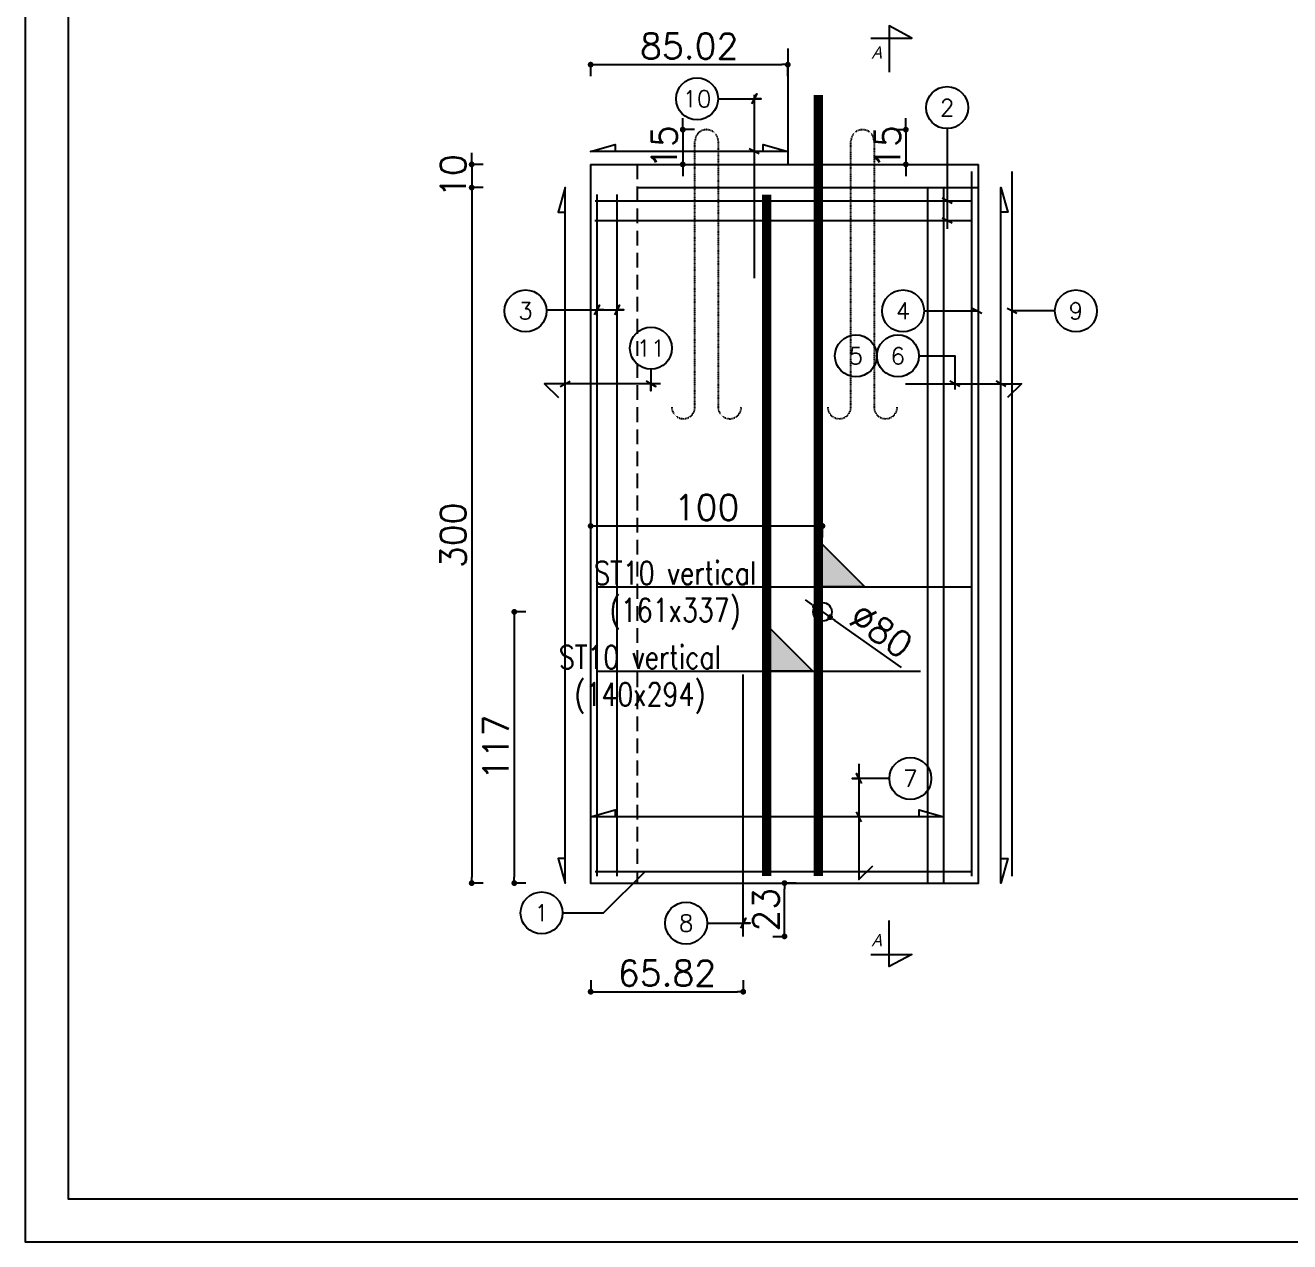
# Model space of a CAD drawing. Header units: millimetres. Extents: x -21776 to 63757, y -7870 to 8483.
# Drawn here: x 57163 to 57709, y -5309 to -4784 of the extents above; entities that cross this region are included whole.
import ezdxf
from ezdxf.enums import TextEntityAlignment as Align

# ---------------------------------------------------------------- set-up
doc = ezdxf.new("R2010")
doc.units = ezdxf.units.MM
doc.header["$PDMODE"] = 34
doc.linetypes.add('CACHE', pattern=[9.525, 6.35, -3.175])
doc.linetypes.add('HIDDEN2', pattern=[0.1875, 0.125, -0.0625])
for name, color, linetype in [('1', 7, 'Continuous'), ('COTATION', 1, 'Continuous'), ('GO-CARTOUCHE', 7, 'Continuous'), ('GO-COTATION', 1, 'Continuous'), ('GO-TEXTE', 9, 'Continuous'), ('GO-TEXTE-ACIER', 3, 'Continuous'), ('préfa v', 2, 'Continuous'), ('STR_barbacan', 160, 'Continuous'), ('STR_TS', 22, 'Continuous'), ('STR_TS_TXT', 7, 'Continuous'), ('STR_VOI-POT', 6, 'Continuous')]:
    doc.layers.add(name, color=color, linetype=linetype)
doc.styles.add('Lucida', font='')
doc.styles.get("Standard").update_dxf_attribs({"font": 'romans.shx'})
doc.styles.add('TEXTE', font='romans.shx')
doc.styles.add('TEXTE TS', font='romans.shx', dxfattribs={"width": 0.7, "oblique": 15})
doc.styles.get('Lucida').set_extended_font_data('Lucida Sans', italic=True)
doc.dimstyles.new('COUPE-20', dxfattribs={"dimscale": 0.5, "dimtxt": 22, "dimasz": 5, "dimexe": 0.05, "dimexo": 0, "dimgap": 5, "dimtad": 1, "dimdsep": 46, "dimtxsty": 'Standard', "dimblk1": 'DOT', "dimblk2": 'DOT', "dimsah": 1, "dimcen": 0, "dimdle": 150, "dimclrd": 1, "dimclre": 1, "dimclrt": 7, "dimadec": 0, "dimazin": 0, "dimtfac": 1, "dimtix": 1, "dimtmove": 2, "dimatfit": 3, "dimldrblk": 'DOT', "dimfxl": 0, "dimtvp": 1, "dimtolj": 1, "dimtzin": 0, "dimarcsym": 0})

# ---------------------------------------------------------------- blocks, each defined once
blk = doc.blocks.new('_DOT')
at = {"color": 0, "linetype": 'ByBlock'}
blk.add_line((-0.5, 0), (-1, 0), dxfattribs=at)
at = {"color": 0, "linetype": 'ByBlock', "const_width": 0.5}
blk.add_lwpolyline([(-0.25, 0, 1), (0.25, 0, 1)], format="xyb", close=True, dxfattribs=at)
blk = doc.blocks.new('*D2247')
at = {"layer": 'DEFPOINTS', "color": 0}
for p in [(57407.26, -4844.35), (57355.94, -4854.35), (57407.26, -4854.35)]:
    blk.add_point(p, dxfattribs=at)
at = {"layer": 'STR_VOI-POT', "color": 1, "lineweight": -2}
for p, q in [((57355.94, -4841.85), (57355.94, -4839.35)), ((57360.94, -4844.35), (57355.92, -4844.35)), ((57355.94, -4844.35), (57355.94, -4854.35)), ((57360.94, -4854.35), (57355.92, -4854.35)), ((57355.94, -4856.85), (57355.94, -4859.35))]:
    blk.add_line(p, q, dxfattribs=at)
at = {"layer": 'STR_VOI-POT', "color": 1, "lineweight": -2, "xscale": 2.5, "yscale": 2.5, "zscale": 2.5}
for p, rotation in [((57355.94, -4844.35), 270), ((57355.94, -4854.35), 90)]:
    blk.add_blockref('_DOT', p, dxfattribs=dict(at, rotation=rotation))
at = {"layer": 'STR_VOI-POT', "color": 7, "insert": (57347.94, -4849.35), "char_height": 11, "attachment_point": 5, "rotation": 90}
blk.add_mtext('\\A1;10', dxfattribs=at)
blk = doc.blocks.new('*D2248')
at = {"layer": 'DEFPOINTS', "color": 0}
for p in [(57407.26, -4854.35), (57355.94, -5154.35), (57407.26, -5154.35)]:
    blk.add_point(p, dxfattribs=at)
at = {"layer": 'STR_VOI-POT', "color": 1, "lineweight": -2}
for p, q in [((57360.94, -4854.35), (57355.92, -4854.35)), ((57355.94, -4856.85), (57355.94, -5151.85)), ((57360.94, -5154.35), (57355.92, -5154.35))]:
    blk.add_line(p, q, dxfattribs=at)
at = {"layer": 'STR_VOI-POT', "color": 1, "lineweight": -2, "xscale": 2.5, "yscale": 2.5, "zscale": 2.5}
for p, rotation in [((57355.94, -4854.35), 90), ((57355.94, -5154.35), 270)]:
    blk.add_blockref('_DOT', p, dxfattribs=dict(at, rotation=rotation))
at = {"layer": 'STR_VOI-POT', "color": 7, "insert": (57347.94, -5004.35), "char_height": 11, "attachment_point": 5, "rotation": 90}
blk.add_mtext('\\A1;300', dxfattribs=at)
blk = doc.blocks.new('mrega')
at = {"layer": 'STR_TS_TXT', "style": 'TEXTE TS', "width": 0.8}
for tag, p in [('ST10', (14.48, 0)), ('DIM', (14.48, -16)), ('NOTE', (14.48, -32))]:
    blk.add_attdef(tag, text='', height=10, dxfattribs=at).set_placement(p, align=Align.CENTER)
blk = doc.blocks.new('A$C6F247267')
blk.add_hatch(color=256).paths.add_polyline_path([(0, -0.2), (-0.2, 0), (0, 0)])
blk.add_lwpolyline([(-0.2, 0), (0, 0), (0, -0.2), (-0.2, 0)])
blk = doc.blocks.new('*D2251')
at = {"layer": 'DEFPOINTS', "color": 0}
for p in [(57457.26, -4829.35), (57427.26, -4844.35), (57446.98, -4844.35)]:
    blk.add_point(p, dxfattribs=at)
at = {"layer": 'GO-COTATION', "color": 1, "lineweight": -2}
for p, q in [((57446.98, -4826.85), (57446.98, -4824.35)), ((57451.98, -4829.35), (57446.95, -4829.35)), ((57446.98, -4829.35), (57446.98, -4844.35)), ((57441.98, -4844.35), (57447, -4844.35)), ((57446.98, -4846.85), (57446.98, -4849.35))]:
    blk.add_line(p, q, dxfattribs=at)
at = {"layer": 'GO-COTATION', "color": 1, "lineweight": -2, "xscale": 2.5, "yscale": 2.5, "zscale": 2.5}
for p, rotation in [((57446.98, -4829.35), 270), ((57446.98, -4844.35), 90)]:
    blk.add_blockref('_DOT', p, dxfattribs=dict(at, rotation=rotation))
at = {"layer": 'GO-COTATION', "color": 7, "insert": (57438.98, -4836.85), "char_height": 11, "attachment_point": 5, "rotation": 90}
blk.add_mtext('\\A1;15', dxfattribs=at)
blk = doc.blocks.new('*D2253')
at = {"layer": 'COTATION', "color": 1, "lineweight": -2}
for p, q in [((57407.26, -5196.21), (57407.26, -5201.24)), ((57473.08, -5196.21), (57473.08, -5201.24)), ((57409.76, -5201.21), (57470.58, -5201.21))]:
    blk.add_line(p, q, dxfattribs=at)
at = {"layer": 'DEFPOINTS', "color": 0}
for p in [(57407.26, -5154.35), (57473.08, -5177.35), (57473.08, -5201.21)]:
    blk.add_point(p, dxfattribs=at)
at = {"layer": 'COTATION', "color": 1, "lineweight": -2, "xscale": 2.5, "yscale": 2.5, "zscale": 2.5, "rotation": 180}
blk.add_blockref('_DOT', (57407.26, -5201.21), dxfattribs=at)
at = {"layer": 'COTATION', "color": 1, "lineweight": -2, "xscale": 2.5, "yscale": 2.5, "zscale": 2.5}
blk.add_blockref('_DOT', (57473.08, -5201.21), dxfattribs=at)
at = {"layer": 'COTATION', "color": 7, "insert": (57440.17, -5193.21), "char_height": 11, "attachment_point": 5}
blk.add_mtext('\\A1;65.82', dxfattribs=at)
blk = doc.blocks.new('*D2254')
at = {"layer": 'COTATION', "color": 1, "lineweight": -2}
for p, q in [((57543.21, -4826.85), (57543.21, -4824.35)), ((57538.21, -4829.35), (57543.23, -4829.35)), ((57543.21, -4829.35), (57543.21, -4844.35)), ((57538.21, -4844.35), (57543.23, -4844.35)), ((57543.21, -4846.85), (57543.21, -4849.35))]:
    blk.add_line(p, q, dxfattribs=at)
at = {"layer": 'DEFPOINTS', "color": 0}
for p in [(57524.51, -4829.35), (57536.36, -4844.35), (57543.21, -4844.35)]:
    blk.add_point(p, dxfattribs=at)
at = {"layer": 'COTATION', "color": 1, "lineweight": -2, "xscale": 2.5, "yscale": 2.5, "zscale": 2.5}
for p, rotation in [((57543.21, -4829.35), 270), ((57543.21, -4844.35), 90)]:
    blk.add_blockref('_DOT', p, dxfattribs=dict(at, rotation=rotation))
at = {"layer": 'COTATION', "color": 7, "insert": (57535.21, -4836.85), "char_height": 11, "attachment_point": 5, "rotation": 90}
blk.add_mtext('\\A1;15', dxfattribs=at)
blk = doc.blocks.new('*D2261')
at = {"layer": 'DEFPOINTS', "color": 0}
for p in [(57492.27, -4801.32), (57407.26, -4844.35), (57492.27, -4844.35)]:
    blk.add_point(p, dxfattribs=at)
at = {"layer": 'préfa v', "color": 1, "lineweight": -2}
for p, q in [((57407.26, -4806.32), (57407.26, -4801.3)), ((57409.76, -4801.32), (57489.77, -4801.32)), ((57492.27, -4806.32), (57492.27, -4801.3))]:
    blk.add_line(p, q, dxfattribs=at)
at = {"layer": 'préfa v', "color": 1, "lineweight": -2, "xscale": 2.5, "yscale": 2.5, "zscale": 2.5, "rotation": 180}
blk.add_blockref('_DOT', (57407.26, -4801.32), dxfattribs=at)
at = {"layer": 'préfa v', "color": 1, "lineweight": -2, "xscale": 2.5, "yscale": 2.5, "zscale": 2.5}
blk.add_blockref('_DOT', (57492.27, -4801.32), dxfattribs=at)
at = {"layer": 'préfa v', "color": 7, "insert": (57449.77, -4793.32), "char_height": 11, "attachment_point": 5}
blk.add_mtext('\\A1;85.02', dxfattribs=at)
blk = doc.blocks.new('*D2298')
at = {"layer": 'COTATION', "color": 1, "lineweight": -2}
for p, q in [((57495.86, -5154.35), (57490.83, -5154.35)), ((57490.86, -5174.85), (57490.86, -5156.85)), ((57485.86, -5177.35), (57490.88, -5177.35))]:
    blk.add_line(p, q, dxfattribs=at)
at = {"layer": 'DEFPOINTS', "color": 0}
for p in [(57490.86, -5154.35), (57574.51, -5154.35), (57473.08, -5177.35)]:
    blk.add_point(p, dxfattribs=at)
at = {"layer": 'COTATION', "color": 1, "lineweight": -2, "xscale": 2.5, "yscale": 2.5, "zscale": 2.5}
for p, rotation in [((57490.86, -5154.35), 90), ((57490.86, -5177.35), 270)]:
    blk.add_blockref('_DOT', p, dxfattribs=dict(at, rotation=rotation))
at = {"layer": 'COTATION', "color": 7, "insert": (57482.86, -5165.85), "char_height": 11, "attachment_point": 5, "rotation": 90}
blk.add_mtext('\\A1;23', dxfattribs=at)
blk = doc.blocks.new('*D2365')
at = {"layer": 'DEFPOINTS', "color": 0}
for p in [(57507.26, -5000.31), (57507.26, -5037.35), (57407.26, -5154.35)]:
    blk.add_point(p, dxfattribs=at)
at = {"layer": 'STR_barbacan', "color": 1, "lineweight": -2}
for p, q in [((57407.26, -5005.31), (57407.26, -5000.29)), ((57409.76, -5000.31), (57504.76, -5000.31)), ((57507.26, -5005.31), (57507.26, -5000.29))]:
    blk.add_line(p, q, dxfattribs=at)
at = {"layer": 'STR_barbacan', "color": 1, "lineweight": -2, "xscale": 2.5, "yscale": 2.5, "zscale": 2.5, "rotation": 180}
blk.add_blockref('_DOT', (57407.26, -5000.31), dxfattribs=at)
at = {"layer": 'STR_barbacan', "color": 1, "lineweight": -2, "xscale": 2.5, "yscale": 2.5, "zscale": 2.5}
blk.add_blockref('_DOT', (57507.26, -5000.31), dxfattribs=at)
at = {"layer": 'STR_barbacan', "color": 7, "insert": (57457.26, -4992.31), "char_height": 11, "attachment_point": 5}
blk.add_mtext('\\A1;100', dxfattribs=at)
blk = doc.blocks.new('*D2366')
at = {"layer": 'DEFPOINTS', "color": 0}
for p in [(57503.99, -5035.05), (57510.52, -5039.66)]:
    blk.add_point(p, dxfattribs=at)
at = {"layer": 'STR_barbacan', "color": 1, "lineweight": -2}
for p, q in [((57501.94, -5033.61), (57499.9, -5032.17)), ((57503.99, -5035.05), (57510.52, -5039.66)), ((57541.39, -5061.42), (57512.57, -5041.1))]:
    blk.add_line(p, q, dxfattribs=at)
at = {"layer": 'STR_barbacan', "color": 1, "lineweight": -2, "xscale": 2.5, "yscale": 2.5, "zscale": 2.5}
for p, rotation in [((57503.99, -5035.05), 324.8098080392559), ((57510.52, -5039.66), 144.8098080392559)]:
    blk.add_blockref('_DOT', p, dxfattribs=dict(at, rotation=rotation))
at = {"layer": 'STR_barbacan', "color": 7, "insert": (57532.61, -5045.44), "char_height": 11, "attachment_point": 5, "rotation": 324.8098}
blk.add_mtext('\\A1;∅80', dxfattribs=at)
blk = doc.blocks.new('*D2367')
at = {"layer": 'DEFPOINTS', "color": 0}
for p in [(57507.26, -5037.35), (57374.32, -5154.35), (57407.26, -5154.35)]:
    blk.add_point(p, dxfattribs=at)
at = {"layer": 'STR_barbacan', "color": 1, "lineweight": -2}
for p, q in [((57379.32, -5037.35), (57374.29, -5037.35)), ((57374.32, -5039.85), (57374.32, -5151.85)), ((57379.32, -5154.35), (57374.29, -5154.35))]:
    blk.add_line(p, q, dxfattribs=at)
at = {"layer": 'STR_barbacan', "color": 1, "lineweight": -2, "xscale": 2.5, "yscale": 2.5, "zscale": 2.5}
for p, rotation in [((57374.32, -5037.35), 90), ((57374.32, -5154.35), 270)]:
    blk.add_blockref('_DOT', p, dxfattribs=dict(at, rotation=rotation))
at = {"layer": 'STR_barbacan', "color": 7, "insert": (57366.32, -5095.85), "char_height": 11, "attachment_point": 5, "rotation": 90}
blk.add_mtext('\\A1;117', dxfattribs=at)

msp = doc.modelspace()

# ---------------------------------------------------------------- linework, layer by layer
at = {"layer": '1', "color": 252, "linetype": 'HIDDEN2', "ltscale": 0.05}
for points in [[(57442.26151, -4949.03991, 1), (57452.25751, -4949.03991), (57452.25751, -4844.35065), (57452.25751, -4834.34865, -1), (57462.25351, -4834.34865), (57462.25351, -4844.35065), (57462.25351, -4949.03991, 1), (57472.24951, -4949.03991)], [(57509.5145, -4949.03991, 1), (57519.5105, -4949.03991), (57519.5105, -4844.35065), (57519.5105, -4834.34865, -1), (57529.5065, -4834.34865), (57529.5065, -4844.35065), (57529.5065, -4949.03991, 1), (57539.5025, -4949.03991)]]:
    msp.add_lwpolyline(points, format="xyb", dxfattribs=at)
at = {"layer": 'COTATION'}
for points in [[(57462.208, -4816.06613), (57480.79702, -4816.06613), (57477.79702, -4816.06613), (57478.91834, -4813.94481), (57476.6757, -4818.18746)], [(57481.71709, -4838.72849), (57481.71709, -4835.7285), (57492.27474, -4838.72849), (57407.25551, -4838.72849), (57417.81316, -4835.7285), (57417.81316, -4838.72849)], [(57479.91834, -4839.84981), (57475.6757, -4837.60717)], [(57396.24569, -5143.79401), (57393.2457, -5143.79401), (57396.24569, -5154.35165), (57396.24569, -4854.35065), (57393.2457, -4864.9083), (57396.24569, -4864.9083)], [(57563.1331, -4861.14405), (57558.89046, -4858.90141)], [(57584.23627, -5143.79401), (57587.23626, -5143.79401), (57584.23627, -5154.35165), (57584.23627, -4854.35065), (57587.23626, -4864.9083), (57584.23627, -4864.9083)], [(57563.1331, -4869.7102), (57558.89046, -4867.46756)], [(57388.22003, -4907.1159), (57412.88657, -4907.1159), (57409.88657, -4907.1159), (57411.00789, -4904.99458), (57408.76525, -4909.23722)], [(57402.99945, -4907.1159), (57421.58846, -4907.1159), (57418.58846, -4907.1159), (57419.70978, -4904.99458), (57417.46714, -4909.23722)], [(57551.06113, -4907.56677), (57573.92702, -4907.56677)], [(57576.04834, -4908.68809), (57571.8057, -4906.44545)], [(57591.11384, -4908.68809), (57586.8712, -4906.44545)], [(57607.51769, -4907.56677), (57588.99252, -4907.56677)], [(57548.85144, -4926.94126), (57564.34552, -4926.94126), (57564.34552, -4941.42842)], [(57433.25596, -4932.69121), (57433.25596, -4941.9786), (57433.25596, -4938.9786), (57435.37728, -4940.09992), (57431.13464, -4937.85728)], [(57394.12437, -4940.09992), (57398.36701, -4937.85728)], [(57566.46684, -4940.09992), (57562.2242, -4937.85728)], [(57586.35759, -4940.09992), (57582.11495, -4937.85728)], [(57536.0857, -5109.26192), (57519.98926, -5109.26192), (57522.98926, -5109.26192), (57521.86794, -5107.1406), (57524.11058, -5111.38324)], [(57548.95086, -5125.79171), (57548.95086, -5122.79172), (57559.5085, -5125.79171), (57407.25551, -5125.79171), (57417.81316, -5122.79172), (57417.81316, -5125.79171)], [(57524.11058, -5127.91303), (57521.86794, -5123.67039)], [(57395.15422, -5167.21408), (57412.86493, -5167.21408), (57430.72736, -5149.35165)], [(57457.4896, -5171.61785), (57476.07862, -5171.61785), (57473.07862, -5171.61785), (57474.19994, -5169.49653), (57471.9573, -5173.73917)]]:
    msp.add_lwpolyline(points, dxfattribs=at)
at = {"layer": 'GO-CARTOUCHE', "linetype": 'Continuous'}
for points in [[(58277.02605, -5309.04286), (58277.02605, -4521.54286), (57163.3897, -4521.54286), (57163.3897, -5309.04286)], [(58258.4673, -5290.48411), (58258.4673, -4540.10161), (57181.94845, -4540.10161), (57181.94845, -5290.48411)]]:
    msp.add_lwpolyline(points, close=True, dxfattribs=at)
at = {"layer": 'GO-COTATION'}
msp.add_lwpolyline([(57561.01178, -4828.92154), (57561.01178, -4872.15838)], dxfattribs=at)
at = {"layer": 'GO-TEXTE', "flags": 128}
for points in [[(57528.10143, -4789.90456), (57545.74917, -4789.90456), (57536.07112, -4784.62451), (57536.07112, -4804.54598)], [(57528.10143, -5185.08588), (57545.74917, -5185.08588), (57536.07112, -5190.36594), (57536.07112, -5170.44446)]]:
    msp.add_lwpolyline(points, dxfattribs=at)
at = {"layer": 'GO-TEXTE-ACIER'}
for centre in [(57453.15124, -4816.06613), (57561.01178, -4819.86478), (57379.17449, -4907.56677), (57541.99364, -4907.56677), (57616.57445, -4907.56677), (57433.25596, -4923.63445), (57521.67043, -4926.94126), (57539.78395, -4926.94126), (57545.14247, -5109.26192), (57386.09745, -5167.21408), (57448.43284, -5171.61785)]:
    msp.add_circle(centre, 9.05676, dxfattribs=at)
at = {"layer": 'préfa v'}
msp.add_line((57492.27474, -4794.35065), (57492.27474, -4844.35065), dxfattribs=at)
for points in [[(57407.25551, -4844.35065), (57407.25551, -5154.35165), (57574.5085, -5154.35165), (57574.5085, -4844.35065)], [(57407.25551, -4844.35065), (57574.5085, -4844.35065)], [(57427.25551, -4854.35065), (57574.5085, -4854.35065)], [(57552.5085, -4854.35065), (57552.5085, -5154.35165)], [(57559.5085, -4854.35065), (57559.5085, -5154.35165)]]:
    msp.add_lwpolyline(points, dxfattribs=at)
at = {"layer": 'préfa v', "linetype": 'CACHE'}
msp.add_lwpolyline([(57427.25551, -4844.35065), (57427.25551, -5154.35165)], dxfattribs=at)
at = {"layer": 'STR_barbacan'}
msp.add_circle((57507.25551, -5037.35165), 4, dxfattribs=at)
at = {"layer": 'STR_TS', "linetype": 'CACHE', "ltscale": 2, "const_width": 4}
msp.add_lwpolyline([(57505.5098, -5151.35165), (57505.5098, -4814.35065)], dxfattribs=at)
at = {"layer": 'STR_TS', "const_width": 4}
msp.add_lwpolyline([(57483.1185, -5151.35165), (57483.1185, -4857.35065)], dxfattribs=at)
at = {"layer": 'STR_TS', "color": 3}
for points in [[(57410.25551, -5026.61673), (57571.5085, -5026.61673)], [(57410.25551, -5062.92442), (57549.5085, -5062.92442)]]:
    msp.add_lwpolyline(points, dxfattribs=at)
at = {"layer": 'STR_VOI-POT'}
for points in [[(57477.79702, -4814.35065), (57477.79702, -4893.35065)], [(57571.49252, -4847.35065), (57571.49252, -5151.35165)], [(57588.99252, -4847.35065), (57588.99252, -5151.35165)], [(57409.88657, -4857.35065), (57409.88657, -5151.35165)], [(57418.58846, -4857.35065), (57418.58846, -5151.35165)], [(57409.25551, -4860.02273), (57571.5085, -4860.02273)], [(57409.11448, -4868.58888), (57571.36748, -4868.58888)], [(57437.39311, -4938.9786), (57387.39311, -4938.9786), (57393.375, -4944.96049)], [(57543.08885, -4938.9786), (57593.08885, -4938.9786), (57587.10696, -4944.96049)], [(57473.07862, -5177.35165), (57473.07862, -5064.35165)], [(57522.98926, -5102.87138), (57522.98926, -5152.87138), (57528.97115, -5146.88949)], [(57409.25551, -5149.35165), (57571.5085, -5149.35165)]]:
    msp.add_lwpolyline(points, dxfattribs=at)

# ---------------------------------------------------------------- block references
at = {"layer": 'STR_TS', "xscale": 100, "yscale": 100, "zscale": 100, "rotation": 180}
for p in [(57505.5098, -5026.61673), (57483.1185, -5062.92442)]:
    msp.add_blockref('A$C6F247267', p, dxfattribs=at)
at = {"layer": 'STR_TS_TXT'}
for p, values in [((57429.26131, -5025.59036), {'ST10': 'ST10 vertical', 'DIM': '(161x337)'}), ((57414.03244, -5061.89806), {'ST10': 'ST10 vertical', 'DIM': '(140x294)'})]:
    msp.add_blockref('mrega', p, dxfattribs=at).add_auto_attribs(values)

# ---------------------------------------------------------------- texts
at = {"layer": 'GO-TEXTE', "linetype": 'Continuous', "style": 'Lucida'}
for rotation, p in [(359.9982025, (57528.40264, -4798.6972)), (0.0017975, (57528.40281, -5181.61325))]:
    msp.add_text('A', height=5.32, rotation=rotation, dxfattribs=at).set_placement(p)
at = {"layer": 'GO-TEXTE-ACIER', "style": 'TEXTE'}
for s, p in [('10', (57453.15124, -4816.06613)), ('2', (57561.01178, -4819.86478)), ('3', (57379.17449, -4907.56677)), ('4', (57541.99364, -4907.56677)), ('9', (57616.57445, -4907.56677)), ('11', (57433.25596, -4923.63445)), ('5', (57521.67043, -4926.94126)), ('6', (57539.78395, -4926.94126)), ('7', (57545.14247, -5109.26192)), ('1', (57386.09745, -5167.21408)), ('8', (57448.43284, -5171.61785))]:
    msp.add_text(s, height=7.2, dxfattribs=at).set_placement(p, align=Align.MIDDLE_CENTER)

# ---------------------------------------------------------------- dimensions: what is measured, and where the dimension line sits
at = {"layer": 'COTATION'}
for base, p1, p2, picture, middle in [((57543.20866, -4844.35065), (57524.5085, -4829.35065), (57536.364, -4844.35065), '*D2254', (57535.20866, -4836.85065)), ((57490.85707, -5154.35165), (57473.07862, -5177.35165), (57574.5085, -5154.35165), '*D2298', (57482.85707, -5165.85165))]:
    dim = msp.add_linear_dim(base=base, p1=p1, p2=p2, angle=90, dimstyle='COUPE-20', dxfattribs=at)
    dim.commit()
    dim.dimension.update_dxf_attribs({"geometry": picture, "text_midpoint": middle})
dim = msp.add_linear_dim(base=(57473.07862, -5201.2137), p1=(57407.25551, -5154.35165), p2=(57473.07862, -5177.35165), dimstyle='COUPE-20', dxfattribs=at)
dim.commit()
dim.dimension.update_dxf_attribs({"geometry": '*D2253', "text_midpoint": (57440.16706, -5193.2137)})
at = {"layer": 'GO-COTATION'}
dim = msp.add_linear_dim(base=(57446.9789, -4844.35065), p1=(57457.25551, -4829.35065), p2=(57427.25551, -4844.35065), angle=90, dimstyle='COUPE-20', dxfattribs=at)
dim.commit()
dim.dimension.update_dxf_attribs({"geometry": '*D2251', "text_midpoint": (57438.9789, -4836.85065)})
at = {"layer": 'préfa v'}
dim = msp.add_linear_dim(base=(57492.27474, -4801.32178), p1=(57407.25551, -4844.35065), p2=(57492.27474, -4844.35065), dimstyle='COUPE-20', dxfattribs=at)
dim.commit()
dim.dimension.update_dxf_attribs({"geometry": '*D2261', "text_midpoint": (57449.76512, -4793.32178)})
at = {"layer": 'STR_barbacan'}
for base, p1, p2, angle, picture, middle in [((57507.25551, -5000.31009), (57407.25551, -5154.35165), (57507.25551, -5037.35165), 180, '*D2365', (57457.25551, -4992.31009)), ((57374.31654, -5154.35165), (57507.25551, -5037.35165), (57407.25551, -5154.35165), 90, '*D2367', (57366.31654, -5095.85165))]:
    dim = msp.add_linear_dim(base=base, p1=p1, p2=p2, angle=angle, dimstyle='COUPE-20', dxfattribs=at)
    dim.commit()
    dim.dimension.update_dxf_attribs({"geometry": picture, "text_midpoint": middle})
dim = msp.add_diameter_dim_2p(p1=(57503.98653, -5035.04649), p2=(57510.52448, -5039.65682), dimstyle='COUPE-20', override={"dimlfac": 10}, dxfattribs=at)
dim.commit()
dim.dimension.update_dxf_attribs({"geometry": '*D2366', "text_midpoint": (57532.60827, -5045.44056)})
at = {"layer": 'STR_VOI-POT'}
for base, p1, p2, picture, middle in [((57355.94283, -4854.35065), (57407.25551, -4844.35065), (57407.25551, -4854.35065), '*D2247', (57347.94283, -4849.35065)), ((57355.94283, -5154.35165), (57407.25551, -4854.35065), (57407.25551, -5154.35165), '*D2248', (57347.94283, -5004.35115))]:
    dim = msp.add_linear_dim(base=base, p1=p1, p2=p2, angle=90, dimstyle='COUPE-20', dxfattribs=at)
    dim.commit()
    dim.dimension.update_dxf_attribs({"geometry": picture, "text_midpoint": middle})

doc.saveas('drawing.dxf')
